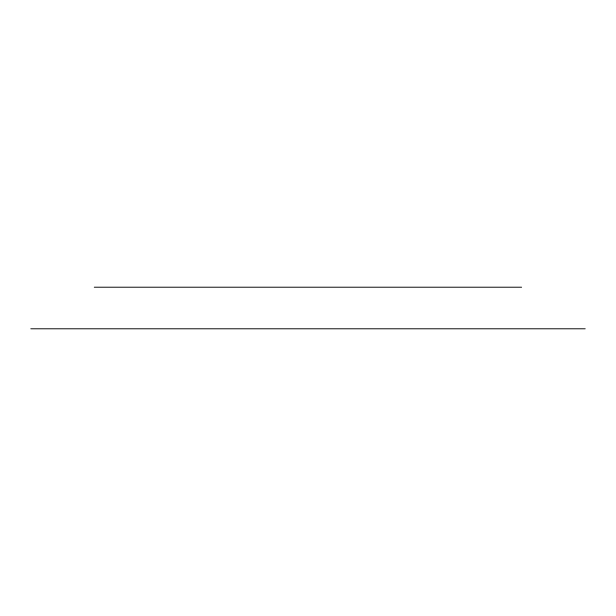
<?xml version="1.0" encoding="UTF-8"?>
<svg xmlns="http://www.w3.org/2000/svg" width="616" height="616" viewBox="0 0 616 616"><rect width="100%" height="100%" fill="white"/><g stroke="black" fill="none" stroke-linecap="round" stroke-linejoin="round"><path stroke-width="0.92" d="M94.279 287.21L521.613 287.21M30.8 328.79L585.2 328.79"/></g></svg>
